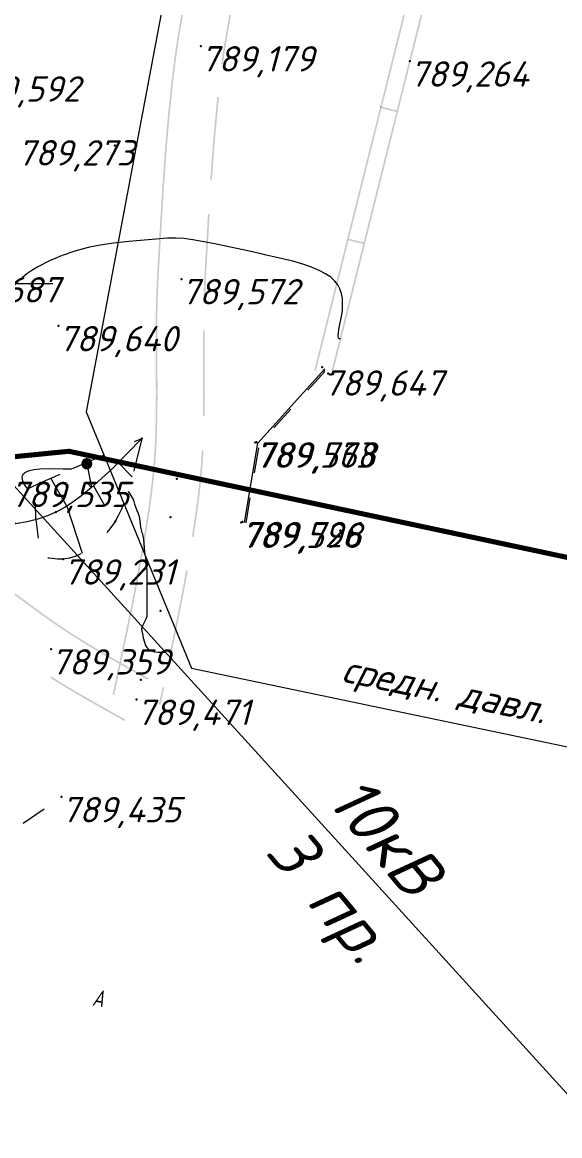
# Model space of a CAD drawing. Header units: metres. Extents: x 629572 to 645168, y 4785785 to 4790166.
# Drawn here: x 634601.2 to 634633, y 4788249.6 to 4788315.5 of the extents above; entities that cross this region are included whole.
import ezdxf

# ---------------------------------------------------------------- set-up
doc = ezdxf.new("R2010")
doc.units = ezdxf.units.M
for name, pattern in [('Сплошная', [0]), ('Сплошная_0_50', [0]), ('Штриховая 1.5-1.5', [3, 1.5, -1.5]), ('Штриховая 2', [4, 2, -2])]:
    doc.linetypes.add(name, pattern=pattern)
doc.layers.get('0').update_dxf_attribs({"linetype": 'CONTINUOUS'})
for name, color, linetype in [('Газопровод подземный', 7, 'CONTINUOUS'), ('Горизонтали', 7, 'CONTINUOUS'), ('Дороги', 7, 'CONTINUOUS'), ('Дороги  грунтовые_полевые и лесные', 7, 'CONTINUOUS'), ('Дороги грунтовые_проселочные', 7, 'CONTINUOUS'), ('красная линия', 7, 'CONTINUOUS'), ('Нурсултан', 7, 'CONTINUOUS'), ('Ограды каменные и жб (H более 1м) - по краю', 7, 'CONTINUOUS'), ('Оттяжки для опор', 7, 'CONTINUOUS'), ('Проезжие части улиц и тротуаров (без бортового камня)', 7, 'CONTINUOUS'), ('Сетка координатная', 7, 'CONTINUOUS'), ('Тротуары и пешеходные дорожки (бордюр)', 7, 'CONTINUOUS')]:
    doc.layers.add(name, color=color, linetype=linetype)
doc.layers.add('ЛЭП в.напряж.', color=10, linetype='SIL_KAB_VYSVOLT', lineweight=13)
doc.styles.add('ISOCPEUR', font='isocpeui.ttf')
doc.styles.get("Standard").update_dxf_attribs({"font": 'isocpeui.ttf'})
doc.linetypes.add('GAZ_PODZ', pattern='A,4,-2.2,["|",Standard,S=1.8,R=0,X=-1.5,Y=-1],0,["-",Standard,S=1.5,R=0,X=-1.5,Y=0.05],4,-2,10,-2', length=24.2)
doc.linetypes.add('SIL_KAB_VYSVOLT', pattern='A,1.5,["<<",Standard,S=1.6,R=0,X=-1.5,Y=-0.8],5,0,1.5,[">>",Standard,S=1.6,R=0,X=-2.14,Y=-0.8],-2,8,-2', length=20)

# ---------------------------------------------------------------- blocks, each defined once
blk = doc.blocks.new('20 - 106.1.1 столбы дерев d-0.6')
at = {"true_color": 0xffffff}
blk.add_hatch(color=7, dxfattribs=at).paths.add_polyline_path([(0.295, 0.052), (0.193, 0.23), (0, 0.3), (0, 0.3), (-0.193, 0.23), (-0.295, 0.052), (-0.26, -0.15), (-0.103, -0.282), (0.103, -0.282), (0.26, -0.15)])
at = {"color": 7, "linetype": 'Continuous', "lineweight": 0, "const_width": 0.06, "flags": 128}
blk.add_lwpolyline([(0, 0.3), (0.139, 0.266), (0.247, 0.17), (0.298, 0.036), (0.281, -0.106), (0.199, -0.225), (0.072, -0.291), (-0.072, -0.291), (-0.199, -0.225), (-0.281, -0.106), (-0.298, 0.036), (-0.247, 0.17), (-0.139, 0.266), (0, 0.3)], close=True, dxfattribs=at)
at = {"color": 7, "linetype": 'Continuous', "lineweight": 0, "true_color": 0xffffff, "flags": 128}
blk.add_lwpolyline([(0, 0.3), (-0.193, 0.23), (-0.295, 0.052), (-0.26, -0.15), (-0.103, -0.282), (0.103, -0.282), (0.26, -0.15), (0.295, 0.052), (0.193, 0.23), (0, 0.3)], close=True, dxfattribs=at)
at = {"color": 7, "style": 'ISOCPEUR', "flags": 1}
for tag in ['X', 'Высота', 'Отметка', 'Имя объекта CREDO-III', 'Код объекта CREDO-III', 'Номер', 'Y']:
    blk.add_attdef(tag, (0, 0), '', height=2.5, dxfattribs=at)
blk = doc.blocks.new('Крест')
at = {"color": 0, "linetype": 'Continuous', "lineweight": 0, "flags": 128}
for points in [[(0, -1), (0, 1)], [(-1, 0), (1, 0)]]:
    blk.add_lwpolyline(points, dxfattribs=at)

msp = doc.modelspace()

# ---------------------------------------------------------------- hatches: boundary and pattern name
at = {"layer": 'Дороги  грунтовые_полевые и лесные'}
for points in [[(634597.018, 4788284.225), (634597.206, 4788284.103), (634597.218, 4788284.096), (634597.23, 4788284.088), (634597.785, 4788283.711), (634597.799, 4788283.701), (634598.366, 4788283.305), (634598.377, 4788283.297), (634598.952, 4788282.887), (634598.96, 4788282.881), (634599.538, 4788282.463), (634599.542, 4788282.461), (634599.545, 4788282.458), (634600.69, 4788281.618), (634600.692, 4788281.617), (634601.785, 4788280.814), (634601.785, 4788280.814), (634601.788, 4788280.812), (634601.791, 4788280.81), (634601.791, 4788280.81), (634602.298, 4788280.441), (634602.298, 4788280.441), (634602.306, 4788280.436), (634602.306, 4788280.436), (634602.757, 4788280.112), (634602.816, 4788280.193), (634602.36, 4788280.52), (634601.847, 4788280.892), (634600.751, 4788281.698), (634600.75, 4788281.699), (634599.604, 4788282.539), (634599.6, 4788282.542), (634599.597, 4788282.544), (634599.019, 4788282.962), (634599.01, 4788282.969), (634598.435, 4788283.379), (634598.424, 4788283.387), (634597.856, 4788283.783), (634597.841, 4788283.793), (634597.286, 4788284.17), (634597.273, 4788284.179), (634597.26, 4788284.187), (634597.072, 4788284.309)], [(634602.757, 4788280.112), (634602.78, 4788280.096), (634602.78, 4788280.096), (634602.792, 4788280.087), (634602.792, 4788280.087), (634603.225, 4788279.785), (634603.225, 4788279.785), (634603.243, 4788279.772), (634603.243, 4788279.772), (634603.634, 4788279.509), (634603.633, 4788279.508), (634603.643, 4788279.502), (634603.652, 4788279.496), (634603.652, 4788279.496), (634604.03, 4788279.25), (634604.03, 4788279.25), (634604.043, 4788279.242), (634604.043, 4788279.242), (634604.431, 4788278.996), (634604.431, 4788278.996), (634604.443, 4788278.988), (634604.443, 4788278.988), (634604.836, 4788278.745), (634604.836, 4788278.745), (634604.847, 4788278.738), (634604.847, 4788278.738), (634605.24, 4788278.499), (634605.24, 4788278.499), (634605.247, 4788278.495), (634605.254, 4788278.491), (634605.254, 4788278.491), (634606.069, 4788278.01), (634606.069, 4788278.01), (634606.083, 4788278.001), (634606.084, 4788278.002), (634606.909, 4788277.528), (634606.909, 4788277.528), (634606.914, 4788277.525), (634606.919, 4788277.523), (634606.919, 4788277.523), (634607.758, 4788277.05), (634607.758, 4788277.05), (634607.763, 4788277.048), (634607.763, 4788277.048), (634608.615, 4788276.573), (634608.663, 4788276.661), (634607.81, 4788277.136), (634606.963, 4788277.612), (634606.126, 4788278.092), (634605.299, 4788278.581), (634604.894, 4788278.827), (634604.49, 4788279.077), (634604.091, 4788279.33), (634603.698, 4788279.586), (634603.291, 4788279.861), (634602.844, 4788280.173), (634602.816, 4788280.193)], [(634602.857, 4788276.678), (634602.943, 4788276.624), (634602.956, 4788276.616), (634603.372, 4788276.358), (634603.384, 4788276.351), (634603.802, 4788276.097), (634603.809, 4788276.092), (634603.817, 4788276.088), (634604.66, 4788275.59), (634604.676, 4788275.581), (634605.526, 4788275.094), (634605.531, 4788275.091), (634605.536, 4788275.088), (634606.391, 4788274.607), (634606.396, 4788274.604), (634607.253, 4788274.127), (634607.301, 4788274.215), (634606.445, 4788274.692), (634606.44, 4788274.694), (634605.585, 4788275.175), (634605.58, 4788275.178), (634605.575, 4788275.18), (634604.726, 4788275.668), (634604.711, 4788275.676), (634603.868, 4788276.174), (634603.861, 4788276.178), (634603.854, 4788276.182), (634603.435, 4788276.436), (634603.425, 4788276.443), (634603.009, 4788276.701), (634602.997, 4788276.708), (634602.911, 4788276.763)]]:
    msp.add_hatch(color=7, dxfattribs=at).paths.add_polyline_path(points)
at = {"layer": 'Дороги грунтовые_проселочные'}
for points in [[(634610.056, 4788311.33), (634610.127, 4788311.985), (634610.129, 4788312.005), (634610.268, 4788313.132), (634610.272, 4788313.156), (634610.424, 4788314.234), (634610.426, 4788314.248), (634610.428, 4788314.261), (634610.598, 4788315.31), (634610.602, 4788315.334), (634610.791, 4788316.38), (634610.795, 4788316.401), (634611.001, 4788317.445), (634611.004, 4788317.464), (634611.196, 4788318.37), (634611.098, 4788318.391), (634610.907, 4788317.484), (634610.902, 4788317.464), (634610.697, 4788316.42), (634610.693, 4788316.398), (634610.504, 4788315.351), (634610.5, 4788315.326), (634610.33, 4788314.277), (634610.327, 4788314.263), (634610.325, 4788314.248), (634610.173, 4788313.17), (634610.169, 4788313.144), (634610.03, 4788312.017), (634610.028, 4788311.996), (634609.956, 4788311.341)], [(634613.073, 4788312.966), (634613.195, 4788313.827), (634613.36, 4788314.849), (634613.545, 4788315.871), (634613.746, 4788316.894), (634613.936, 4788317.79), (634613.838, 4788317.811), (634613.65, 4788316.923), (634613.65, 4788316.923), (634613.646, 4788316.905), (634613.646, 4788316.905), (634613.448, 4788315.901), (634613.448, 4788315.901), (634613.444, 4788315.879), (634613.444, 4788315.879), (634613.264, 4788314.878), (634613.264, 4788314.878), (634613.259, 4788314.854), (634613.26, 4788314.854), (634613.098, 4788313.856), (634613.098, 4788313.856), (634613.096, 4788313.842), (634613.094, 4788313.829), (634613.094, 4788313.829), (634612.974, 4788312.981)], [(634609.491, 4788304.288), (634609.518, 4788304.737), (634609.518, 4788304.74), (634609.518, 4788304.744), (634609.596, 4788305.937), (634609.597, 4788305.944), (634609.682, 4788307.153), (634609.683, 4788307.162), (634609.778, 4788308.376), (634609.778, 4788308.388), (634609.883, 4788309.597), (634609.883, 4788309.603), (634609.884, 4788309.61), (634609.999, 4788310.803), (634610, 4788310.819), (634610.056, 4788311.33), (634609.956, 4788311.341), (634609.901, 4788310.83), (634609.899, 4788310.813), (634609.784, 4788309.62), (634609.784, 4788309.612), (634609.783, 4788309.605), (634609.679, 4788308.396), (634609.678, 4788308.384), (634609.583, 4788307.17), (634609.583, 4788307.16), (634609.497, 4788305.951), (634609.496, 4788305.943), (634609.418, 4788304.751), (634609.418, 4788304.747), (634609.418, 4788304.743), (634609.391, 4788304.294)], [(634612.415, 4788306.101), (634612.475, 4788306.95), (634612.569, 4788308.153), (634612.672, 4788309.349), (634612.785, 4788310.526), (634612.84, 4788311.028), (634612.74, 4788311.039), (634612.686, 4788310.544), (634612.686, 4788310.544), (634612.685, 4788310.528), (634612.685, 4788310.528), (634612.573, 4788309.365), (634612.573, 4788309.365), (634612.572, 4788309.358), (634612.571, 4788309.351), (634612.572, 4788309.351), (634612.469, 4788308.167), (634612.469, 4788308.167), (634612.468, 4788308.156), (634612.469, 4788308.156), (634612.376, 4788306.962), (634612.376, 4788306.962), (634612.375, 4788306.953), (634612.375, 4788306.953), (634612.315, 4788306.108)], [(634609.184, 4788297.215), (634609.184, 4788297.317), (634609.184, 4788297.33), (634609.194, 4788298.316), (634609.194, 4788298.337), (634609.219, 4788299.322), (634609.22, 4788299.348), (634609.263, 4788300.332), (634609.264, 4788300.34), (634609.264, 4788300.347), (634609.381, 4788302.441), (634609.381, 4788302.446), (634609.491, 4788304.288), (634609.391, 4788304.294), (634609.281, 4788302.452), (634609.281, 4788302.446), (634609.164, 4788300.353), (634609.164, 4788300.345), (634609.163, 4788300.336), (634609.12, 4788299.353), (634609.119, 4788299.324), (634609.095, 4788298.339), (634609.094, 4788298.317), (634609.084, 4788297.331), (634609.084, 4788297.317), (634609.084, 4788297.215)], [(634612.016, 4788299.179), (634612.018, 4788299.238), (634612.06, 4788300.199), (634612.176, 4788302.282), (634612.286, 4788304.121), (634612.186, 4788304.127), (634612.077, 4788302.29), (634612.077, 4788302.29), (634612.076, 4788302.285), (634612.076, 4788302.285), (634611.961, 4788300.212), (634611.961, 4788300.212), (634611.96, 4788300.204), (634611.96, 4788300.197), (634611.96, 4788300.197), (634611.918, 4788299.255), (634611.918, 4788299.255), (634611.917, 4788299.229), (634611.917, 4788299.229), (634611.916, 4788299.182)], [(634609.124, 4788290.292), (634609.134, 4788290.47), (634609.134, 4788290.47), (634609.135, 4788290.492), (634609.135, 4788290.492), (634609.172, 4788291.427), (634609.172, 4788291.427), (634609.173, 4788291.452), (634609.172, 4788291.452), (634609.192, 4788292.393), (634609.192, 4788292.393), (634609.192, 4788292.402), (634609.192, 4788292.411), (634609.192, 4788292.411), (634609.198, 4788293.366), (634609.198, 4788293.366), (634609.199, 4788293.378), (634609.198, 4788293.378), (634609.196, 4788294.347), (634609.196, 4788294.347), (634609.196, 4788294.353), (634609.196, 4788294.353), (634609.19, 4788295.334), (634609.19, 4788295.335), (634609.185, 4788296.322), (634609.185, 4788296.326), (634609.185, 4788296.33), (634609.184, 4788297.215), (634609.084, 4788297.215), (634609.085, 4788296.33), (634609.085, 4788296.326), (634609.085, 4788296.322), (634609.09, 4788295.335), (634609.09, 4788295.334), (634609.096, 4788294.35), (634609.098, 4788293.373), (634609.092, 4788292.403), (634609.072, 4788291.442), (634609.035, 4788290.486), (634609.024, 4788290.298)], [(634611.988, 4788292.185), (634611.991, 4788292.354), (634611.992, 4788292.364), (634611.992, 4788292.374), (634611.998, 4788293.359), (634611.998, 4788293.372), (634611.996, 4788294.359), (634611.996, 4788294.365), (634611.99, 4788295.351), (634611.985, 4788296.334), (634611.984, 4788297.216), (634611.884, 4788297.216), (634611.885, 4788296.338), (634611.885, 4788296.338), (634611.885, 4788296.334), (634611.885, 4788296.33), (634611.885, 4788296.33), (634611.89, 4788295.351), (634611.89, 4788295.35), (634611.896, 4788294.364), (634611.896, 4788294.358), (634611.898, 4788293.372), (634611.898, 4788293.36), (634611.892, 4788292.374), (634611.892, 4788292.365), (634611.891, 4788292.356), (634611.888, 4788292.188)], [(634608.231, 4788283.514), (634608.418, 4788284.573), (634608.418, 4788284.573), (634608.419, 4788284.581), (634608.42, 4788284.588), (634608.42, 4788284.588), (634608.589, 4788285.616), (634608.589, 4788285.616), (634608.592, 4788285.633), (634608.592, 4788285.633), (634608.742, 4788286.634), (634608.743, 4788286.634), (634608.746, 4788286.655), (634608.745, 4788286.655), (634608.876, 4788287.626), (634608.877, 4788287.626), (634608.88, 4788287.65), (634608.879, 4788287.65), (634608.989, 4788288.591), (634608.99, 4788288.591), (634608.991, 4788288.603), (634608.992, 4788288.616), (634608.992, 4788288.616), (634609.036, 4788289.059), (634609.036, 4788289.059), (634609.038, 4788289.08), (634609.037, 4788289.08), (634609.075, 4788289.529), (634609.075, 4788289.529), (634609.076, 4788289.548), (634609.076, 4788289.548), (634609.108, 4788290.002), (634609.108, 4788290.002), (634609.109, 4788290.019), (634609.109, 4788290.019), (634609.124, 4788290.292), (634609.024, 4788290.298), (634609.008, 4788290.017), (634608.976, 4788289.547), (634608.937, 4788289.079), (634608.891, 4788288.614), (634608.779, 4788287.65), (634608.645, 4788286.658), (634608.491, 4788285.64), (634608.32, 4788284.597), (634608.133, 4788283.532)], [(634611.328, 4788285.017), (634611.355, 4788285.179), (634611.358, 4788285.198), (634611.514, 4788286.237), (634611.517, 4788286.26), (634611.654, 4788287.275), (634611.658, 4788287.301), (634611.773, 4788288.291), (634611.775, 4788288.304), (634611.776, 4788288.317), (634611.824, 4788288.805), (634611.826, 4788288.827), (634611.867, 4788289.316), (634611.868, 4788289.337), (634611.902, 4788289.827), (634611.903, 4788289.845), (634611.92, 4788290.135), (634611.82, 4788290.141), (634611.803, 4788289.851), (634611.802, 4788289.834), (634611.769, 4788289.344), (634611.767, 4788289.325), (634611.726, 4788288.836), (634611.725, 4788288.815), (634611.676, 4788288.327), (634611.675, 4788288.315), (634611.674, 4788288.302), (634611.558, 4788287.313), (634611.555, 4788287.289), (634611.418, 4788286.273), (634611.415, 4788286.252), (634611.259, 4788285.213), (634611.256, 4788285.196), (634611.229, 4788285.033)], [(634606.856, 4788276.7), (634607.123, 4788277.956), (634607.123, 4788277.956), (634607.125, 4788277.962), (634607.125, 4788277.962), (634607.593, 4788280.215), (634607.593, 4788280.215), (634607.594, 4788280.219), (634607.595, 4788280.224), (634607.595, 4788280.224), (634607.816, 4788281.327), (634607.816, 4788281.327), (634607.818, 4788281.336), (634607.818, 4788281.336), (634608.029, 4788282.426), (634608.029, 4788282.426), (634608.031, 4788282.437), (634608.031, 4788282.437), (634608.23, 4788283.509), (634608.23, 4788283.509), (634608.233, 4788283.522), (634608.134, 4788283.54), (634608.134, 4788283.54), (634607.932, 4788282.45), (634607.719, 4788281.351), (634607.496, 4788280.239), (634607.026, 4788277.979), (634606.758, 4788276.721)], [(634610.009, 4788278.081), (634610.336, 4788279.654), (634610.337, 4788279.659), (634610.338, 4788279.664), (634610.563, 4788280.785), (634610.565, 4788280.794), (634610.78, 4788281.904), (634610.782, 4788281.915), (634610.986, 4788283.01), (634610.988, 4788283.024), (634610.989, 4788283.029), (634610.89, 4788283.047), (634610.89, 4788283.041), (634610.887, 4788283.029), (634610.684, 4788281.933), (634610.682, 4788281.923), (634610.467, 4788280.813), (634610.465, 4788280.805), (634610.24, 4788279.684), (634610.239, 4788279.679), (634610.238, 4788279.674), (634609.911, 4788278.101)], [(634606.554, 4788275.693), (634606.638, 4788275.675), (634606.856, 4788276.7), (634606.758, 4788276.721), (634606.54, 4788275.696)], [(634609.299, 4788275.108), (634609.376, 4788275.092), (634609.594, 4788276.117), (634609.497, 4788276.138), (634609.278, 4788275.113)]]:
    msp.add_hatch(color=7, dxfattribs=at).paths.add_polyline_path(points)
at = {"layer": 'Ограды каменные и жб (H более 1м) - по краю'}
for points in [[(634624.566, 4788315.068), (634624.085, 4788313.16), (634624.085, 4788313.16), (634624.085, 4788313.16), (634623.87, 4788312.299), (634623.356, 4788310.247), (634623.453, 4788310.223), (634623.967, 4788312.274), (634624.182, 4788313.136), (634624.663, 4788315.044), (634625.402, 4788317.981), (634625.354, 4788317.994), (634625.366, 4788318.042), (634624.396, 4788318.286), (634624.348, 4788318.298), (634624.335, 4788318.25), (634624.384, 4788318.238), (634624.335, 4788318.25), (634623.596, 4788315.312), (634623.116, 4788313.404), (634623.116, 4788313.404), (634623.115, 4788313.403), (634622.9, 4788312.541), (634622.386, 4788310.49), (634622.483, 4788310.465), (634622.997, 4788312.517), (634623.212, 4788313.379), (634623.213, 4788313.379), (634623.213, 4788313.38), (634623.693, 4788315.288), (634624.42, 4788318.177), (634625.293, 4788317.957)], [(634622.011, 4788304.465), (634622.705, 4788307.236), (634623.441, 4788310.174), (634623.392, 4788310.186), (634623.441, 4788310.174), (634623.453, 4788310.223), (634623.404, 4788310.235), (634622.434, 4788310.478), (634622.422, 4788310.429), (634622.374, 4788310.441), (634621.638, 4788307.503), (634620.944, 4788304.733), (634620.43, 4788302.681), (634620.527, 4788302.657), (634621.041, 4788304.708), (634621.735, 4788307.479), (634622.459, 4788310.368), (634623.332, 4788310.15), (634622.608, 4788307.26), (634621.914, 4788304.49), (634621.4, 4788302.438), (634621.497, 4788302.414)], [(634622.434, 4788310.478), (634622.386, 4788310.49), (634622.374, 4788310.441), (634622.422, 4788310.429)], [(634620.055, 4788296.657), (634620.749, 4788299.427), (634621.485, 4788302.365), (634621.437, 4788302.377), (634621.485, 4788302.365), (634621.497, 4788302.414), (634621.449, 4788302.426), (634620.479, 4788302.669), (634620.43, 4788302.681), (634620.418, 4788302.632), (634619.682, 4788299.694), (634618.988, 4788296.924), (634618.474, 4788294.872), (634618.571, 4788294.848), (634619.085, 4788296.9), (634619.779, 4788299.67), (634620.503, 4788302.56), (634621.376, 4788302.341), (634620.652, 4788299.451), (634619.958, 4788296.681), (634619.444, 4788294.629), (634619.542, 4788294.605)]]:
    msp.add_hatch(color=7, dxfattribs=at).paths.add_polyline_path(points)

# ---------------------------------------------------------------- linework, layer by layer
at = {"layer": 'Газопровод подземный', "color": 50, "linetype": 'GAZ_PODZ', "lineweight": 13, "ltscale": 0.5, "flags": 128}
msp.add_lwpolyline([(634623.804, 4788392.283), (634604.968, 4788292.409), (634611.209, 4788277.256), (634642.146, 4788270.788), (634636.434, 4788237.624), (634765.707, 4788220.869)], dxfattribs=at)
at = {"layer": 'Горизонтали', "color": 34, "linetype": 'Сплошная', "lineweight": 0, "true_color": 0xa55200, "elevation": 789.5, "flags": 128}
for points in [[(634620.023, 4788296.732), (634619.973, 4788296.74), (634619.937, 4788296.752), (634619.912, 4788296.782), (634619.89, 4788296.902), (634619.904, 4788297.11), (634619.954, 4788297.406), (634619.992, 4788297.584), (634620.088, 4788298.059), (634620.14, 4788298.439), (634620.157, 4788298.79), (634620.14, 4788299.111), (634620.085, 4788299.411), (634619.994, 4788299.683), (634619.865, 4788299.928), (634619.698, 4788300.147), (634619.455, 4788300.373), (634619.145, 4788300.585), (634618.765, 4788300.784), (634618.314, 4788300.973), (634617.803, 4788301.147), (634617.204, 4788301.319), (634615.543, 4788301.71), (634615.415, 4788301.738), (634614.536, 4788301.933), (634612.484, 4788302.378), (634611.283, 4788302.599), (634610.747, 4788302.665), (634610.27, 4788302.69), (634609.792, 4788302.68), (634609.093, 4788302.629), (634608.89, 4788302.612), (634608.651, 4788302.593), (634607.501, 4788302.494), (634606.599, 4788302.393), (634605.794, 4788302.274), (634605.091, 4788302.135), (634604.311, 4788301.928), (634603.543, 4788301.664), (634602.798, 4788301.347), (634602.105, 4788300.989), (634601.759, 4788300.779), (634601.458, 4788300.572), (634601.202, 4788300.366), (634600.944, 4788300.125), (634600.433, 4788299.615), (634599.95, 4788299.101), (634599.459, 4788298.54), (634599.147, 4788298.175), (634598.935, 4788297.926), (634598.538, 4788297.464), (634598.462, 4788297.375)], [(634601.5, 4788287.852), (634601.451, 4788287.919), (634601.323, 4788288.117), (634601.233, 4788288.328), (634601.193, 4788288.549), (634601.206, 4788288.64), (634601.242, 4788288.721), (634601.3, 4788288.793), (634601.381, 4788288.854), (634601.614, 4788288.949), (634601.881, 4788289.001), (634602.238, 4788289.037), (634602.982, 4788289.06), (634603.619, 4788289.054), (634603.619, 4788289.054), (634603.843, 4788289.051), (634603.975, 4788289.048), (634604.091, 4788289.046), (634604.106, 4788289.046), (634604.125, 4788289.046)], [(634607.451, 4788287.713), (634607.46, 4788287.7), (634607.549, 4788287.568), (634607.77, 4788287.183), (634607.842, 4788286.962), (634607.874, 4788286.849), (634608.001, 4788286.521), (634608.023, 4788286.469), (634608.094, 4788286.28), (634608.135, 4788286.106), (634608.176, 4788285.777), (634608.195, 4788285.604), (634608.267, 4788285.287), (634608.28, 4788285.251), (634608.335, 4788285.078), (634608.37, 4788284.888), (634608.411, 4788284.402), (634608.43, 4788284.133), (634608.489, 4788283.775), (634608.491, 4788283.767), (634608.534, 4788283.589), (634608.556, 4788282.966), (634608.559, 4788281.184), (634608.559, 4788280.877), (634608.56, 4788280.311), (634608.56, 4788280.309), (634608.505, 4788280.164), (634608.462, 4788280.081), (634608.288, 4788279.718), (634608.254, 4788279.579), (634608.269, 4788279.447), (634608.282, 4788279.388), (634608.356, 4788279.049), (634608.356, 4788279.048), (634608.42, 4788278.793), (634608.494, 4788278.605), (634608.587, 4788278.456), (634608.701, 4788278.348), (634608.841, 4788278.276), (634609.02, 4788278.227), (634609.236, 4788278.202), (634609.505, 4788278.199), (634609.579, 4788278.2), (634609.64, 4788278.202), (634609.688, 4788278.202), (634609.69, 4788278.202), (634609.697, 4788278.203)]]:
    msp.add_lwpolyline(points, dxfattribs=at)
at = {"layer": 'красная линия', "color": 1, "linetype": 'Сплошная_0_50', "lineweight": 0, "true_color": 0xff0000, "const_width": 0.3, "elevation": 794.579, "flags": 128}
msp.add_lwpolyline([(635401.641, 4788148.595), (634957.655, 4788205.711), (634868.946, 4788233.682), (634603.956, 4788290.084), (634469.438, 4788276.801), (634466.442, 4788288.998), (634455.452, 4788300.111), (634423.85, 4788288.187), (634367.861, 4788295.693), (634267.843, 4788409.4), (634475.845, 4788682.207), (634474.555, 4788790.795), (634449.85, 4788818.401), (634024.042, 4788644.6), (633889.34, 4788556.209), (633827.944, 4788529.992), (633792.752, 4788543.316), (633784.34, 4788495.79), (633741.538, 4788462.098), (633741.25, 4788461.815), (633707.246, 4788430.797), (633615.343, 4788446.001), (633603.65, 4788448.117), (633593.847, 4788448.295), (633403.135, 4788458.998), (633383.735, 4788456.919), (632950.737, 4788523.705), (632422.446, 4788608.882), (631759.541, 4788723.01), (631749.061, 4788727.901), (631729.34, 4788731.902), (631702.953, 4788733.892), (631676.149, 4788739.917), (631633.151, 4788748.593), (631552.757, 4788764.604), (631505.748, 4788774.005), (631486.053, 4788777.916), (631418.334, 4788781.792), (630663.641, 4788895.085)], dxfattribs=at)
at = {"layer": 'ЛЭП в.напряж.', "lineweight": 13}
msp.add_lwpolyline([(635094.192, 4788216.187), (635091.807, 4788193.096), (635037.688, 4788203.077), (634989.445, 4788212.408), (634943.944, 4788221.156), (634903.173, 4788229.756), (634855.942, 4788238.087), (634815.233, 4788217.108), (634760.25, 4788226.648), (634705.654, 4788234.71), (634655.704, 4788243.501), (634645.081, 4788239.296), (634600.493, 4788288.281), (634571.888, 4788284.167), (634525.981, 4788278.309), (634467.227, 4788288.266), (634469.815, 4788291.316)], dxfattribs=at)
at = {"layer": 'Нурсултан', "color": 251, "linetype": 'Штриховая 2', "lineweight": 0, "flags": 128}
for points in [[(634608.272, 4788290.844), (634607.801, 4788288.929), (634607.432, 4788287.648), (634607.248, 4788287.114), (634607.064, 4788286.653), (634606.877, 4788286.261), (634606.687, 4788285.934), (634606.371, 4788285.496), (634606.005, 4788285.074), (634605.609, 4788284.69), (634605.198, 4788284.357), (634604.789, 4788284.091), (634604.385, 4788283.889), (634603.993, 4788283.757), (634603.616, 4788283.695), (634603.272, 4788283.7), (634602.775, 4788283.754), (634602.126, 4788283.857), (634601.325, 4788284.01), (634599.413, 4788284.427), (634596.261, 4788285.177), (634595.038, 4788285.483), (634593.218, 4788285.992), (634592.708, 4788286.072), (634592.6, 4788286.127), (634592.538, 4788286.21), (634592.17, 4788287.128), (634591.817, 4788288.063), (634591.503, 4788288.951), (634591.233, 4788289.777), (634591.013, 4788290.523), (634590.84, 4788291.194), (634590.716, 4788291.786), (634590.641, 4788292.299), (634590.589, 4788292.952), (634590.562, 4788293.697), (634590.562, 4788294.539), (634590.586, 4788295.488), (634590.709, 4788297.698), (634590.963, 4788300.924)], [(634604.172, 4788289.066), (634608.272, 4788290.844)], [(634598.41, 4788285.602), (634599.535, 4788286.836), (634601.094, 4788287.655), (634602.253, 4788288.217), (634604.172, 4788289.066), (634605.292, 4788287.941)]]:
    msp.add_lwpolyline(points, dxfattribs=at)
at = {"layer": 'Нурсултан', "color": 251, "linetype": 'Сплошная', "lineweight": 0, "flags": 128}
for points in [[(634608.272, 4788290.844), (634606.543, 4788289.095), (634605.888, 4788288.472), (634605.292, 4788287.941), (634604.719, 4788287.47), (634604.181, 4788287.071), (634603.671, 4788286.741), (634603.186, 4788286.476), (634602.686, 4788286.261), (634602.118, 4788286.075), (634601.485, 4788285.917), (634600.791, 4788285.79), (634600.032, 4788285.692), (634599.232, 4788285.629), (634598.41, 4788285.602), (634597.622, 4788285.613), (634596.963, 4788285.661), (634596.286, 4788285.75), (634595.636, 4788285.876), (634595.04, 4788286.032), (634594.525, 4788286.21), (634594.09, 4788286.41), (634593.741, 4788286.628), (634593.482, 4788286.862), (634593.353, 4788287.043), (634593.254, 4788287.26), (634593.185, 4788287.515), (634593.144, 4788287.813), (634593.133, 4788288.408), (634593.208, 4788289.944), (634593.195, 4788290.338), (634593.154, 4788290.675), (634592.52, 4788293.758), (634590.963, 4788300.924)], [(634605.012, 4788289.351), (634605.292, 4788287.941), (634604.719, 4788287.47), (634604.181, 4788287.071), (634603.671, 4788286.741), (634603.186, 4788286.476), (634602.686, 4788286.261), (634602.118, 4788286.075), (634601.485, 4788285.917), (634600.791, 4788285.79), (634599.535, 4788286.836), (634598.725, 4788287.454), (634598.154, 4788287.916), (634597.669, 4788288.348), (634597.261, 4788288.759), (634596.906, 4788289.176), (634596.614, 4788289.592), (634596.383, 4788290.011), (634596.209, 4788290.436)]]:
    msp.add_lwpolyline(points, dxfattribs=at)
at = {"layer": 'Нурсултан', "color": 251, "linetype": 'Continuous', "lineweight": 0, "flags": 128}
for points in [[(634606.866, 4788289.421), (634607.7, 4788288.576)], [(634603.823, 4788286.839), (634602.876, 4788288.493)], [(634605.413, 4788288.048), (634606.024, 4788286.956)], [(634601.997, 4788286.045), (634601.965, 4788287.053)], [(634603.823, 4788286.839), (634604.73, 4788284.062)], [(634601.997, 4788286.045), (634602.14, 4788284.939)]]:
    msp.add_lwpolyline(points, dxfattribs=at)
at = {"layer": 'Нурсултан', "color": 7}
for p in [(634611.761, 4788314.045, 2.502), (634624.134, 4788313.148, 2.587), (634606.676, 4788308.17, 2.653), (634610.612, 4788300.272, 2.895), (634603.336, 4788297.494, 2.963), (634618.935, 4788295.063, 2.769), (634619.05, 4788294.87, 2.97), (634619.298, 4788294.678, 2.977), (634619.388, 4788294.617, 2.834), (634619.493, 4788294.617, 2.853), (634608.272, 4788290.844, 2.937), (634614.986, 4788290.609, 2.896), (634615.047, 4788290.616, 3.091), (634605.012, 4788289.351, 3.303), (634602.253, 4788288.217, 2.771), (634610.333, 4788288.459, 2.929), (634603.186, 4788286.476, 3.791), (634609.961, 4788286.192, 2.868), (634606.687, 4788285.934, 2.755), (634614.158, 4788285.866, 2.921), (634614.237, 4788285.909, 3.049), (634620.018, 4788285.394, 3.242), (634620.099, 4788285.323, 2.909), (634603.616, 4788283.695, 2.554), (634609.364, 4788280.64, 2.731), (634602.897, 4788278.377, 2.682), (634608.202, 4788276.565, 2.72), (634607.958, 4788275.394, 2.794), (634603.514, 4788269.639, 2.758)]:
    msp.add_point(p, dxfattribs=at)
at = {"layer": 'Проезжие части улиц и тротуаров (без бортового камня)', "linetype": 'Штриховая 1.5-1.5', "lineweight": 0, "flags": 128}
for points in [[(634614.439, 4788285.858), (634615.23, 4788290.52), (634619.166, 4788294.884)], [(634558.801, 4788247.857), (634559.817, 4788247.818), (634560.888, 4788247.845), (634561.902, 4788247.926), (634562.981, 4788248.062), (634563.968, 4788248.222), (634565.045, 4788248.429), (634566.178, 4788248.702), (634567.791, 4788249.157), (634570.938, 4788250.118), (634570.993, 4788250.135), (634573.209, 4788250.805), (634573.766, 4788250.924), (634574.491, 4788251.026), (634574.714, 4788251.053), (634575.784, 4788251.203), (634576.129, 4788251.278), (634576.44, 4788251.367), (634576.725, 4788251.471), (634576.987, 4788251.592), (634577.758, 4788252.051), (634579.072, 4788252.915), (634582.057, 4788254.959), (634582.627, 4788255.354), (634584.411, 4788256.583), (634585.937, 4788257.618), (634587.461, 4788258.657), (634588.604, 4788259.438), (634588.983, 4788259.697), (634591.981, 4788261.748), (634597.194, 4788265.315), (634603.514, 4788269.639)]]:
    msp.add_lwpolyline(points, dxfattribs=at)
at = {"layer": 'Тротуары и пешеходные дорожки (бордюр)', "color": 7, "linetype": 'Сплошная', "lineweight": 0, "flags": 128}
msp.add_lwpolyline([(634614.34, 4788285.875), (634615.136, 4788290.565), (634619.092, 4788294.951)], dxfattribs=at)

# ---------------------------------------------------------------- block references
at = {"layer": 'Оттяжки для опор', "color": 7, "linetype": 'Continuous'}
msp.add_blockref('20 - 106.1.1 столбы дерев d-0.6', (634605.012, 4788289.351, 795.239), dxfattribs=at)
at = {"layer": 'Сетка координатная', "color": 136, "linetype": 'Continuous', "true_color": 0x008080, "xscale": 3, "yscale": 3}
msp.add_blockref('Крест', (634600, 4788300), dxfattribs=at)

# ---------------------------------------------------------------- texts
at = {"layer": 'Газопровод подземный', "color": 2, "style": 'ISOCPEUR'}
msp.add_text('средн. давл.', height=1.61454, rotation=348.19186, dxfattribs=at).set_placement((634620.033, 4788276.473))
at = {"layer": 'Дороги', "color": 0, "style": 'ISOCPEUR', "width": 0.75}
msp.add_text('А', height=1, rotation=350.59226, dxfattribs=at).set_placement((634605.295, 4788257.304))
at = {"layer": 'ЛЭП в.напряж.', "color": 1, "insert": (634614.901, 4788265.877), "char_height": 2.8505, "attachment_point": 7, "rotation": 309.83565, "style": 'ISOCPEUR'}
msp.add_mtext('10кВ\\P3 пр.', dxfattribs=at)
at = {"layer": 'Нурсултан', "color": 251, "char_height": 1.5, "attachment_point": 1, "style": 'ISOCPEUR'}
for s, insert in [('789,179', (634611.761, 4788314.045, 2.502)), ('789,264', (634624.134, 4788313.148, 2.587)), ('789,592', (634597.591, 4788312.264, 2.915)), ('789,273', (634600.901, 4788308.484, 2.596)), ('790,687', (634596.453, 4788300.385, 4.01)), ('789,572', (634610.612, 4788300.272, 2.895)), ('789,640', (634603.336, 4788297.494, 2.963)), ('789,647', (634619.05, 4788294.87, 2.97)), ('789,573', (634614.986, 4788290.609, 2.896)), ('789,768', (634615.047, 4788290.616, 3.091)), ('789,535', (634600.493, 4788288.281, 2.858)), ('789,598', (634614.158, 4788285.866, 2.921)), ('789,726', (634614.237, 4788285.909, 3.049)), ('789,231', (634603.616, 4788283.695, 2.554)), ('789,359', (634602.897, 4788278.377, 2.682)), ('789,471', (634607.958, 4788275.394, 2.794)), ('789,435', (634603.514, 4788269.639, 2.758))]:
    msp.add_mtext(s, dxfattribs=dict(at, insert=insert))

doc.saveas('drawing.dxf')
